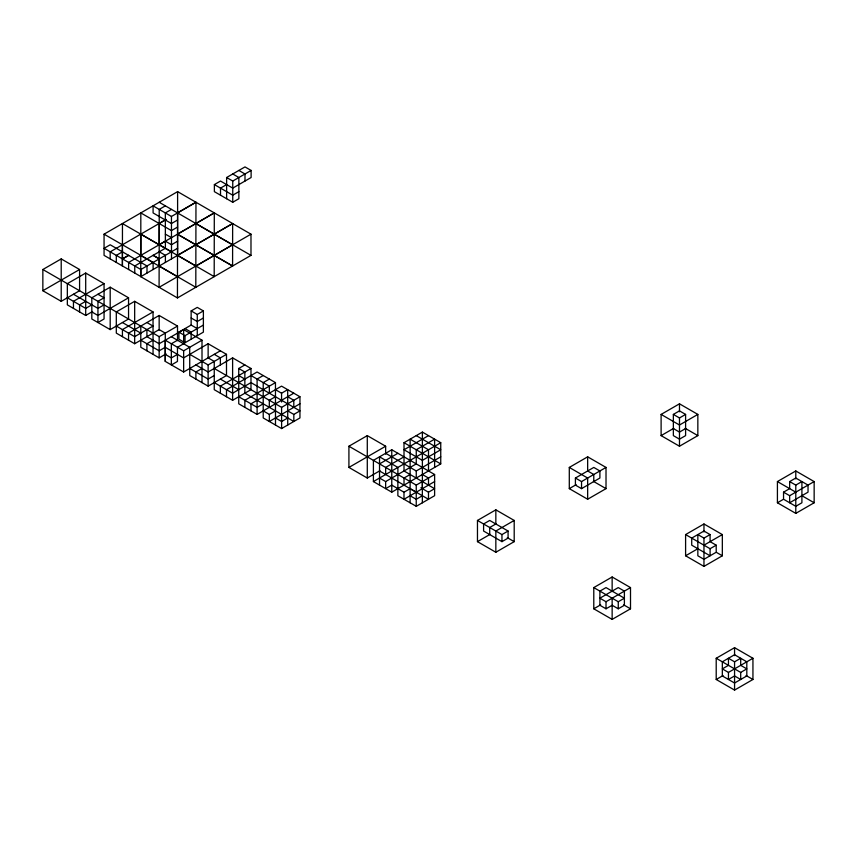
<?xml version="1.0" encoding="UTF-8"?>
<svg xmlns="http://www.w3.org/2000/svg" width="857" height="857" viewBox="0 0 857 857"><rect width="100%" height="100%" fill="white"/><g stroke="black" fill="none" stroke-linecap="round" stroke-linejoin="round"><path stroke-width="1.29" d="M42.85 269.516L61.211 258.91L79.583 269.516L79.583 290.727L61.211 301.321L42.85 290.727L42.85 269.516L140.409 325.842M177.624 248.251L140.869 269.505L140.869 276.565L104.061 255.375L104.061 234.175L177.603 191.625L232.643 223.527L232.59 266.024L177.495 234.218L232.611 265.981M165.337 205.873L159.209 209.408L159.209 244.684L166.097 240.71M232.75 173.982L238.867 177.517L238.867 198.728L232.75 202.263L214.379 191.657L214.379 184.587L220.506 181.052L232.75 188.122L251.112 177.517L251.112 170.447L244.995 166.911L226.623 177.517L226.623 198.728M171.454 209.408L165.337 212.943L165.39 248.251L134.753 265.97L134.753 273.04M166.119 219.456L159.241 223.431L159.081 287.331L232.59 244.823L159.209 202.273M177.603 212.836L195.964 202.231L195.803 287.331M42.85 290.727L79.583 269.516M166.097 219.499L110.189 251.851L110.189 258.91M171.507 258.857L171.454 216.467L195.942 202.273M226.623 184.587L220.506 188.122L220.506 195.192M226.623 177.517L232.75 181.052L251.112 170.447M97.944 294.251L104.061 297.786L97.944 301.321L97.944 322.532L104.061 318.997L104.061 283.656L85.7 273.051L67.339 283.656L67.339 304.856L85.7 315.462L92.588 311.487M122.433 251.851L116.306 255.375L116.306 262.446M177.57 220.003L171.454 223.538L153.092 212.943L153.092 205.873L171.454 216.467M128.55 255.375L122.433 258.91L104.061 248.316L110.189 244.781L146.997 265.97L146.997 273.04M177.57 227.073L171.454 230.608L140.816 212.922L140.816 255.332M238.867 191.657L232.75 195.192L214.379 184.587M128.625 255.365L122.508 258.9L140.869 269.505M177.57 234.079L214.304 212.879L214.196 276.672L177.442 297.925L140.741 276.672L140.794 234.175L214.229 276.629L250.983 255.375L250.983 234.175L232.611 223.57L140.741 276.672M214.271 212.922L128.625 262.435L128.625 269.505M104.061 283.656L73.456 301.321L73.456 308.391M177.624 241.181L171.507 244.716L165.39 241.181M85.7 301.321L79.583 304.856L79.583 311.927M110.189 287.191L91.817 297.786L91.817 318.997L110.189 329.602L128.55 318.997L128.55 297.786L110.189 287.191L110.189 329.602M232.643 223.527L177.549 255.332L195.889 265.981L250.983 234.175M91.817 304.856L85.7 308.391L67.339 297.786M104.061 304.856L97.944 308.391L73.456 294.251M128.55 297.786L97.944 315.462L91.817 311.927M153.039 354.337L153.039 311.927L134.667 301.321L116.306 311.927L116.306 333.127L134.667 343.732L159.156 329.602L165.283 333.127L165.283 361.408L183.644 372.002L220.367 350.802M153.039 311.927L122.433 329.602L122.433 336.662M177.517 340.647L177.517 326.067L159.156 315.462L128.55 333.127L128.55 340.197M191.143 325.06L191.143 310.92L197.271 307.384L203.388 310.92L203.388 332.13L185.026 342.736L178.909 339.201L178.909 332.13L191.143 325.06L197.271 328.595M191.143 310.92L197.271 314.455L203.388 310.92M153.039 340.197L146.911 343.732L146.911 350.802M166.044 353.898L159.156 357.872L140.794 347.267L140.794 326.067L159.156 336.662L177.517 326.067M203.388 317.99L197.271 321.525L191.143 317.99M202.006 382.608L202.006 340.197L183.644 329.602L159.156 343.732L146.911 336.662L146.911 329.602M178.909 332.13L185.026 335.665L203.388 325.06M165.283 347.267L159.156 350.802L140.794 340.197M177.463 340.229L171.346 343.764L171.346 364.975L177.463 361.44L177.463 347.299L183.591 343.764M177.463 354.37L171.346 357.905L165.23 354.37M165.23 361.44L165.23 340.229L183.644 350.802L202.006 340.197M171.346 336.694L189.708 347.299L189.761 375.537L208.133 386.143L226.494 375.537L226.494 354.337L208.133 343.732L183.591 357.905L165.23 347.299M202.006 368.478L195.889 372.002L195.889 379.073M189.386 354.112L208.133 364.943L226.494 354.337M208.133 357.872L214.25 361.408L214.25 389.678L232.611 400.283L250.983 389.678L250.983 368.478L232.611 357.872L208.133 372.002L195.889 364.943M214.25 375.537L208.133 379.073L189.761 368.478M293.801 393.202L257.1 414.413L238.739 403.818L238.739 368.478L244.856 364.943M250.983 368.478L220.367 386.143L220.367 393.213M263.217 375.537L257.1 379.073L257.1 414.413M269.344 379.073L263.217 382.608L263.217 417.948L281.61 428.575L281.589 407.354L238.739 382.608M275.493 425.04L275.461 382.608L244.856 400.283L244.856 407.354M275.44 396.727L269.312 400.262L269.312 407.332M275.44 389.667L281.557 393.202L287.684 389.667L287.738 425.04M263.217 403.818L257.1 407.354L238.739 396.748M263.217 410.889L269.344 414.413L275.461 410.889M281.589 407.354L299.95 396.748L299.95 417.948L281.589 428.554M299.929 403.797L269.344 421.483L269.344 414.413M287.738 417.97L281.61 421.505L275.493 417.97M287.706 410.889L293.833 414.413L299.95 410.889L250.983 382.608L232.611 393.213L214.25 382.608M379.908 470.739L367.289 478.035L348.917 467.429L348.917 446.229L367.289 435.624L385.65 446.229L385.65 454.178M348.917 467.429L385.65 446.229M434.617 474.499L416.256 485.105L416.234 506.348L434.617 495.7L434.617 474.499L391.767 449.764L373.406 460.359L373.406 481.57L391.767 492.164L440.744 463.894L440.744 442.694L422.383 432.089L404.011 442.694L404.011 470.964L434.595 488.683L428.479 492.218L428.479 499.288L379.533 470.964M379.533 463.894L397.894 453.289M428.5 435.624L404.011 449.764L422.383 460.359L440.744 449.764L416.256 435.624M404.011 456.824L385.65 467.429L385.65 474.499M373.406 481.57L440.744 442.694M379.533 478.035L385.65 481.57L416.256 463.894L416.256 449.764L434.617 439.159L434.617 467.429M410.139 474.499L404.011 478.035L404.011 485.105M385.65 453.289L416.256 470.964L440.744 456.824M434.617 481.57L403.99 499.288L403.99 492.218L410.107 488.683L416.256 492.164M422.351 495.753L416.234 499.288L410.107 495.753M477.467 520.445L495.839 509.84L514.2 520.445L514.2 541.645L495.839 552.251L477.467 541.645L477.467 520.445L501.956 534.575L508.083 531.04L508.083 538.11L501.956 541.645L483.594 531.04L483.594 523.981L489.711 520.445L508.083 531.04M569.294 467.429L587.656 456.824L606.017 467.429L606.017 488.64L587.656 499.235L569.294 488.64L569.294 467.429L587.656 478.035L587.656 499.235M661.111 414.413L679.483 403.818L697.844 414.413L697.844 435.624L679.483 446.229L661.111 435.624L661.111 414.413L679.483 425.018L697.844 414.413M673.356 414.413L679.483 410.878L685.6 414.413L685.6 435.624L679.483 439.159L673.356 435.624L673.356 414.413L679.483 417.948L685.6 414.413M495.839 523.981L489.711 527.516L489.711 534.575M575.411 478.035L593.783 467.429L599.9 470.964L599.9 478.035L581.539 488.64L575.411 485.105L575.411 478.035L581.539 481.57L606.017 467.429M477.467 541.645L490.097 534.361M514.2 520.445L495.839 531.04L495.839 552.251M569.294 488.64L576.183 484.655M661.111 435.624L673.741 428.329M685.6 428.554L679.483 432.089L673.356 428.554M593.783 587.591L612.144 576.986L630.506 587.591L630.506 608.802L612.144 619.397L593.783 608.802L593.783 587.591L618.261 601.732L624.389 598.197L606.017 587.591L599.9 591.126L599.9 605.267L606.017 608.802L612.144 605.267L618.261 608.802L624.389 605.267L624.389 591.126L618.261 587.591L599.9 598.197L606.017 601.732L630.506 587.591M685.6 534.575L703.961 523.981L722.333 534.575L722.333 555.786L703.961 566.391L685.6 555.786L685.6 534.575L710.089 548.716L716.206 545.181L716.206 552.251L703.961 559.321L697.844 555.786L697.844 534.575L703.961 538.11L710.089 534.575L710.089 541.645L716.206 545.181M777.417 481.57L795.789 470.964L814.15 481.57L814.15 502.77L795.789 513.375L777.417 502.77L777.417 481.57L795.789 492.164M789.661 481.57L795.789 485.105L801.906 481.57L801.906 502.77L795.789 506.305L783.544 499.235L783.544 492.164L789.661 488.64L789.661 481.57L795.789 478.035L808.033 485.105L808.033 492.164L789.661 502.77L789.661 495.7L814.15 481.57M593.783 608.802L600.661 604.817M685.6 555.786L698.23 548.491M703.961 545.181L722.333 534.575M777.417 502.77L783.159 499.46M716.206 658.272L734.567 647.678L752.939 658.272L752.939 679.483L734.567 690.089L716.206 679.483L716.206 658.272L740.694 672.413L746.811 668.878L740.694 665.343L740.694 658.272L734.567 661.808L728.45 658.272L728.45 665.343L722.333 668.878L728.45 672.413L752.939 658.272M716.206 679.483L723.094 675.509M238.867 170.447L244.995 173.982L244.995 181.052M685.214 428.329L697.844 435.624M801.52 495.485L814.15 502.77M783.544 492.164L789.661 495.7M195.889 223.57L250.983 255.375M710.089 534.575L703.961 531.04L691.717 538.11L691.717 545.181L710.089 555.786L710.089 548.716M587.656 470.964L593.783 474.499L593.783 481.57M165.337 234.143L171.507 237.646M593.398 481.345L606.017 488.64M716.591 552.476L722.333 555.786M122.433 223.57L171.507 251.787M159.263 251.787L165.39 255.322L165.39 262.392M153.146 255.322L159.263 258.857L159.241 265.97M153.114 255.365L159.241 258.9M104.061 234.175L153.114 262.435L153.114 269.505M159.134 266.024L177.495 276.629M140.741 255.472L195.835 287.277M404.011 442.694L440.744 463.894M185.026 328.595L191.143 332.13L191.143 339.201M275.461 382.608L257.1 372.002L226.494 389.678L226.494 396.748M299.95 396.748L281.557 386.132L250.983 403.818L250.983 410.889M214.25 354.337L220.367 357.872L220.367 364.943M238.739 368.478L244.856 372.002L244.856 393.213L293.833 421.483L293.833 414.413M250.983 375.537L269.344 386.143L269.344 393.213M287.684 396.727L293.801 400.262L293.801 407.332M422.383 474.499L428.5 478.035L428.5 485.105M146.911 322.532L153.039 326.067L134.667 336.662L116.306 326.067M238.739 375.537L244.856 379.073M213.864 368.253L238.353 382.393M348.917 446.229L416.256 485.105M420.851 487.751L428.479 492.218M507.312 537.671L514.2 541.645M623.617 604.817L630.506 608.802M746.051 675.509L752.939 679.483M122.433 322.532L140.794 333.127M220.367 379.073L238.739 389.678M403.99 492.218L391.767 485.105L385.65 488.64L385.65 481.57M416.256 506.305L397.862 495.753L397.894 467.429L379.533 456.824L379.533 485.105M795.789 470.964L795.789 478.913M795.789 485.105L795.789 513.375M740.694 672.413L740.694 679.483L734.567 675.948L728.45 679.483L728.45 672.413M734.567 647.678L734.567 655.626M734.567 661.808L734.567 690.089M703.961 523.981L703.961 531.929M703.961 538.11L703.961 566.391M679.483 403.818L679.483 411.767M679.483 417.948L679.483 446.229M618.261 601.732L618.261 608.802M612.144 576.986L612.144 591.566M612.144 598.197L612.144 619.397M606.017 601.732L606.017 608.802M587.656 456.824L587.656 471.404M581.539 481.57L581.539 488.64M501.956 534.575L501.956 541.645M495.839 509.84L495.839 524.42M428.5 470.964L428.5 449.764L410.139 439.159L410.107 502.823M422.383 432.089L422.383 438.72M422.383 439.159L422.383 488.64M422.351 481.613L422.351 502.823M416.256 470.964L416.256 478.035M391.767 449.764L391.767 492.164M367.289 435.624L367.289 478.035M281.557 393.202L281.589 402.051M232.75 181.052L232.75 202.263M232.611 357.872L232.611 400.283M208.133 343.732L208.133 358.312M208.133 364.943L208.133 386.143M197.271 314.455L197.271 335.665M185.026 335.665L185.026 342.736M183.644 329.602L183.644 344.171M183.644 350.802L183.644 372.002M177.603 191.625L177.624 255.322M177.57 212.879L177.442 297.925M159.156 315.462L159.156 330.041M159.156 336.662L159.156 357.872M134.667 301.321L134.667 343.732M122.455 223.527L122.433 265.981M122.401 244.823L122.401 266.024M85.7 273.051L85.7 315.462M61.211 258.91L61.211 301.321M734.567 654.737L722.333 661.808L722.333 675.948L734.567 683.018L746.811 675.948L746.811 661.808L734.567 654.737"/></g></svg>
